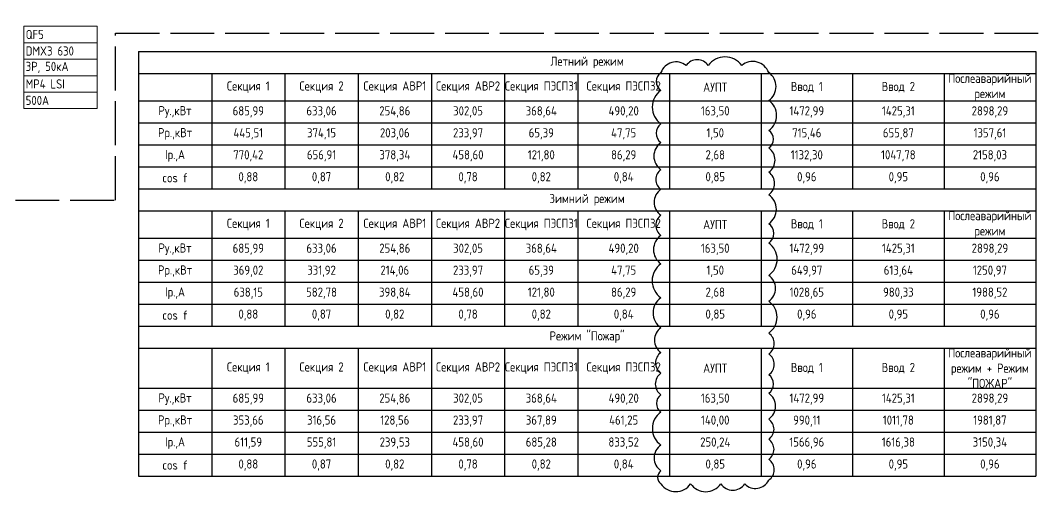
# Model space of a CAD drawing. Header units: millimetres. Extents: x -1221 to 2392, y 143 to 1021.
# Drawn here: x 1899.1 to 2176.3, y 377.1 to 505.9 of the extents above; entities that cross this region are included whole.
import ezdxf

# ---------------------------------------------------------------- set-up
doc = ezdxf.new("R2010")
doc.units = ezdxf.units.MM
doc.header["$MEASUREMENT"] = 0
doc.linetypes.add('ACAD_ISO02W100', pattern=[15, 12, -3])
doc.layers.get('Defpoints').update_dxf_attribs({"color": 6})
doc.layers.add('ACM 0.35mm', color=5, linetype='Continuous')
doc.layers.add('ACM Text', color=7, linetype='Continuous')
doc.styles.add('Надписи', font='isocpeur.ttf', dxfattribs={"width": 0.85})

# ---------------------------------------------------------------- blocks, each defined once
blk = doc.blocks.new('*T54')
at = {"layer": 'Defpoints', "color": 8, "linetype": 'ByBlock', "lineweight": 0, "transparency": 16777216}
for p, q in [((0, 0), (20, 0)), ((0, 0), (0, -22.5)), ((20, 0), (20, -22.5)), ((0, -4.5), (20, -4.5)), ((0, -9), (20, -9)), ((0, -13.5), (20, -13.5)), ((0, -18), (20, -18)), ((0, -22.5), (20, -22.5))]:
    blk.add_line(p, q, dxfattribs=at)
at = {"layer": 'ACM Text', "transparency": 16777216, "char_height": 2.5, "width": 19, "attachment_point": 4, "style": 'Надписи'}
for s, insert in [('QF5', (0.5, -2.25)), ('DMX3 630', (0.5, -6.75)), ('3Р, 50кА', (0.5, -11.25)), ('MP4 LSI', (0.5, -15.75)), ('500A', (0.5, -20.25))]:
    blk.add_mtext(s, dxfattribs=dict(at, insert=insert))
blk = doc.blocks.new('*T243')
at = {"layer": 'ACM Text', "color": 2, "linetype": 'ByBlock', "lineweight": -2, "transparency": 16777216}
for p, q in [((0, 0), (245, 0)), ((0, 0), (0, -115.98)), ((245, 0), (245, -115.98)), ((0, -6), (245, -6)), ((20, -6), (20, -37.51)), ((40, -6), (40, -37.51)), ((60, -6), (60, -37.51)), ((80, -6), (80, -37.51)), ((100, -6), (100, -37.51)), ((120, -6), (120, -37.51)), ((145, -6), (145, -37.51)), ((170, -6), (170, -37.51)), ((195, -6), (195, -37.51)), ((220, -6), (220, -37.51)), ((0, -13.51), (245, -13.51)), ((0, -19.51), (245, -19.51)), ((0, -25.51), (245, -25.51)), ((0, -31.51), (245, -31.51)), ((0, -37.51), (245, -37.51)), ((0, -43.51), (245, -43.51)), ((20, -43.51), (20, -75.03)), ((40, -43.51), (40, -75.03)), ((60, -43.51), (60, -75.03)), ((80, -43.51), (80, -75.03)), ((100, -43.51), (100, -75.03)), ((120, -43.51), (120, -75.03)), ((145, -43.51), (145, -75.03)), ((170, -43.51), (170, -75.03)), ((195, -43.51), (195, -75.03)), ((220, -43.51), (220, -75.03)), ((0, -51.03), (245, -51.03)), ((0, -57.03), (245, -57.03)), ((0, -63.03), (245, -63.03)), ((0, -69.03), (245, -69.03)), ((0, -75.03), (245, -75.03)), ((0, -81.03), (245, -81.03)), ((20, -81.03), (20, -115.98)), ((40, -81.03), (40, -115.98)), ((60, -81.03), (60, -115.98)), ((80, -81.03), (80, -115.98)), ((100, -81.03), (100, -115.98)), ((120, -81.03), (120, -115.98)), ((145, -81.03), (145, -115.98)), ((170, -81.03), (170, -115.98)), ((195, -81.03), (195, -115.98)), ((220, -81.03), (220, -115.98)), ((0, -91.98), (245, -91.98)), ((0, -97.98), (245, -97.98)), ((0, -103.98), (245, -103.98)), ((0, -109.98), (245, -109.98)), ((0, -115.98), (245, -115.98))]:
    blk.add_line(p, q, dxfattribs=at)
at = {"layer": 'ACM Text', "transparency": 16777216, "char_height": 2.5, "attachment_point": 5, "style": 'Надписи'}
for s, insert, width in [('{\\fISOCPEUR|b1|i0|c0;Летний режим', (122.5, -3), 244.88), ('{\\fISOCPEUR|b1|i0|c0;Секция 1', (30, -9.76), 19.88), ('{\\fISOCPEUR|b1|i0|c0;Секция 2', (50, -9.76), 19.88), ('{\\fISOCPEUR|b1|i0|c0;Секция АВР1', (70, -9.76), 19.88), ('{\\fISOCPEUR|b1|i0|c0;Секция АВР2', (90, -9.76), 19.88), ('{\\fISOCPEUR|b1|i0|c0;Секция ПЭСПЗ1', (110, -9.76), 19.88), ('{\\fISOCPEUR|b1|i0|c0;Секция ПЭСПЗ2', (132.5, -9.76), 24.88), ('{\\fISOCPEUR|b1|i0|c0;Ввод 1', (182.5, -9.76), 24.88), ('{\\fISOCPEUR|b1|i0|c0;Ввод 2', (207.5, -9.76), 24.88), ('{\\fISOCPEUR|b1|i0|c0;Послеаварийный режим', (232.5, -9.76), 24.88), ('{\\fISOCPEUR|b1|i0|c0;', (10, -9.76), 19.88), ('{\\fISOCPEUR|b1|i0|c0;АУПТ', (157.5, -9.76), 24.88), ('{\\fISOCPEUR|b1|i0|c0;Pу.,кВт', (10, -16.51), 19.88), ('{\\fISOCPEUR|b1|i0|c0;685,99', (30, -16.51), 19.88), ('{\\fISOCPEUR|b1|i0|c0;633,06', (50, -16.51), 19.88), ('{\\fISOCPEUR|b1|i0|c0;254,86', (70, -16.51), 19.88), ('{\\fISOCPEUR|b1|i0|c0;302,05', (90, -16.51), 19.88), ('{\\fISOCPEUR|b1|i0|c0;368,64', (110, -16.51), 19.88), ('{\\fISOCPEUR|b1|i0|c0;490,20', (132.5, -16.51), 24.88), ('{\\fISOCPEUR|b1|i0|c0;163,50', (157.5, -16.51), 24.88), ('{\\fISOCPEUR|b1|i0|c0;1472,99', (182.5, -16.51), 24.88), ('{\\fISOCPEUR|b1|i0|c0;1425,31', (207.5, -16.51), 24.88), ('{\\fISOCPEUR|b1|i0|c0;2898,29', (232.5, -16.51), 24.88), ('{\\fISOCPEUR|b1|i0|c0;Pр.,кВт', (10, -22.51), 19.88), ('{\\fISOCPEUR|b1|i0|c0;445,51', (30, -22.51), 19.88), ('{\\fISOCPEUR|b1|i0|c0;374,15', (50, -22.51), 19.88), ('{\\fISOCPEUR|b1|i0|c0;203,06', (70, -22.51), 19.88), ('{\\fISOCPEUR|b1|i0|c0;233,97', (90, -22.51), 19.88), ('{\\fISOCPEUR|b1|i0|c0;65,39', (110, -22.51), 19.88), ('{\\fISOCPEUR|b1|i0|c0;47,75', (132.5, -22.51), 24.88), ('{\\fISOCPEUR|b1|i0|c0;1,50', (157.5, -22.51), 24.88), ('{\\fISOCPEUR|b1|i0|c0;715,46', (182.5, -22.51), 24.88), ('{\\fISOCPEUR|b1|i0|c0;655,87', (207.5, -22.51), 24.88), ('{\\fISOCPEUR|b1|i0|c0;1357,61', (232.5, -22.51), 24.88), ('{\\fISOCPEUR|b1|i0|c0;Iр.,А', (10, -28.51), 19.88), ('{\\fISOCPEUR|b1|i0|c0;770,42', (30, -28.51), 19.88), ('{\\fISOCPEUR|b1|i0|c0;656,91', (50, -28.51), 19.88), ('{\\fISOCPEUR|b1|i0|c0;378,34', (70, -28.51), 19.88), ('{\\fISOCPEUR|b1|i0|c0;458,60', (90, -28.51), 19.88), ('{\\fISOCPEUR|b1|i0|c0;121,80', (110, -28.51), 19.88), ('{\\fISOCPEUR|b1|i0|c0;86,29', (132.5, -28.51), 24.88), ('{\\fISOCPEUR|b1|i0|c0;2,68', (157.5, -28.51), 24.88), ('{\\fISOCPEUR|b1|i0|c0;1132,30', (182.5, -28.51), 24.88), ('{\\fISOCPEUR|b1|i0|c0;1047,78', (207.5, -28.51), 24.88), ('{\\fISOCPEUR|b1|i0|c0;2158,03', (232.5, -28.51), 24.88), ('{\\fISOCPEUR|b1|i0|c0;cos f', (10, -34.51), 19.88), ('{\\fISOCPEUR|b1|i0|c0;0,88', (30, -34.51), 19.88), ('{\\fISOCPEUR|b1|i0|c0;0,87', (50, -34.51), 19.88), ('{\\fISOCPEUR|b1|i0|c0;0,82', (70, -34.51), 19.88), ('{\\fISOCPEUR|b1|i0|c0;0,78', (90, -34.51), 19.88), ('{\\fISOCPEUR|b1|i0|c0;0,82', (110, -34.51), 19.88), ('{\\fISOCPEUR|b1|i0|c0;0,84', (132.5, -34.51), 24.88), ('{\\fISOCPEUR|b1|i0|c0;0,85', (157.5, -34.51), 24.88), ('{\\fISOCPEUR|b1|i0|c0;0,96', (182.5, -34.51), 24.88), ('{\\fISOCPEUR|b1|i0|c0;0,95', (207.5, -34.51), 24.88), ('{\\fISOCPEUR|b1|i0|c0;0,96', (232.5, -34.51), 24.88), ('{\\fISOCPEUR|b1|i0|c0;Зимний режим', (122.5, -40.51), 244.88), ('{\\fISOCPEUR|b1|i0|c0;Послеаварийный режим', (232.5, -47.27), 24.88), ('{\\fISOCPEUR|b1|i0|c0;Секция 1', (30, -47.27), 19.88), ('{\\fISOCPEUR|b1|i0|c0;Секция 2', (50, -47.27), 19.88), ('{\\fISOCPEUR|b1|i0|c0;Секция АВР1', (70, -47.27), 19.88), ('{\\fISOCPEUR|b1|i0|c0;Секция АВР2', (90, -47.27), 19.88), ('{\\fISOCPEUR|b1|i0|c0;Секция ПЭСПЗ1', (110, -47.27), 19.88), ('{\\fISOCPEUR|b1|i0|c0;Секция ПЭСПЗ2', (132.5, -47.27), 24.88), ('{\\fISOCPEUR|b1|i0|c0;АУПТ', (157.5, -47.27), 24.88), ('{\\fISOCPEUR|b1|i0|c0;Ввод 1', (182.5, -47.27), 24.88), ('{\\fISOCPEUR|b1|i0|c0;Ввод 2', (207.5, -47.27), 24.88), ('{\\fISOCPEUR|b1|i0|c0;', (10, -47.27), 19.88), ('{\\fISOCPEUR|b1|i0|c0;Pу.,кВт', (10, -54.03), 19.88), ('{\\fISOCPEUR|b1|i0|c0;685,99', (30, -54.03), 19.88), ('{\\fISOCPEUR|b1|i0|c0;633,06', (50, -54.03), 19.88), ('{\\fISOCPEUR|b1|i0|c0;254,86', (70, -54.03), 19.88), ('{\\fISOCPEUR|b1|i0|c0;302,05', (90, -54.03), 19.88), ('{\\fISOCPEUR|b1|i0|c0;368,64', (110, -54.03), 19.88), ('{\\fISOCPEUR|b1|i0|c0;490,20', (132.5, -54.03), 24.88), ('{\\fISOCPEUR|b1|i0|c0;163,50', (157.5, -54.03), 24.88), ('{\\fISOCPEUR|b1|i0|c0;1472,99', (182.5, -54.03), 24.88), ('{\\fISOCPEUR|b1|i0|c0;1425,31', (207.5, -54.03), 24.88), ('{\\fISOCPEUR|b1|i0|c0;2898,29', (232.5, -54.03), 24.88), ('{\\fISOCPEUR|b1|i0|c0;Pр.,кВт', (10, -60.03), 19.88), ('{\\fISOCPEUR|b1|i0|c0;369,02', (30, -60.03), 19.88), ('{\\fISOCPEUR|b1|i0|c0;331,92', (50, -60.03), 19.88), ('{\\fISOCPEUR|b1|i0|c0;214,06', (70, -60.03), 19.88), ('{\\fISOCPEUR|b1|i0|c0;233,97', (90, -60.03), 19.88), ('{\\fISOCPEUR|b1|i0|c0;65,39', (110, -60.03), 19.88), ('{\\fISOCPEUR|b1|i0|c0;47,75', (132.5, -60.03), 24.88), ('{\\fISOCPEUR|b1|i0|c0;1,50', (157.5, -60.03), 24.88), ('{\\fISOCPEUR|b1|i0|c0;649,97', (182.5, -60.03), 24.88), ('{\\fISOCPEUR|b1|i0|c0;613,64', (207.5, -60.03), 24.88), ('{\\fISOCPEUR|b1|i0|c0;1250,97', (232.5, -60.03), 24.88), ('{\\fISOCPEUR|b1|i0|c0;Iр.,А', (10, -66.03), 19.88), ('{\\fISOCPEUR|b1|i0|c0;638,15', (30, -66.03), 19.88), ('{\\fISOCPEUR|b1|i0|c0;582,78', (50, -66.03), 19.88), ('{\\fISOCPEUR|b1|i0|c0;398,84', (70, -66.03), 19.88), ('{\\fISOCPEUR|b1|i0|c0;458,60', (90, -66.03), 19.88), ('{\\fISOCPEUR|b1|i0|c0;121,80', (110, -66.03), 19.88), ('{\\fISOCPEUR|b1|i0|c0;86,29', (132.5, -66.03), 24.88), ('{\\fISOCPEUR|b1|i0|c0;2,68', (157.5, -66.03), 24.88), ('{\\fISOCPEUR|b1|i0|c0;1028,65', (182.5, -66.03), 24.88), ('{\\fISOCPEUR|b1|i0|c0;980,33', (207.5, -66.03), 24.88), ('{\\fISOCPEUR|b1|i0|c0;1988,52', (232.5, -66.03), 24.88), ('{\\fISOCPEUR|b1|i0|c0;cos f', (10, -72.03), 19.88), ('{\\fISOCPEUR|b1|i0|c0;0,88', (30, -72.03), 19.88), ('{\\fISOCPEUR|b1|i0|c0;0,87', (50, -72.03), 19.88), ('{\\fISOCPEUR|b1|i0|c0;0,82', (70, -72.03), 19.88), ('{\\fISOCPEUR|b1|i0|c0;0,78', (90, -72.03), 19.88), ('{\\fISOCPEUR|b1|i0|c0;0,82', (110, -72.03), 19.88), ('{\\fISOCPEUR|b1|i0|c0;0,84', (132.5, -72.03), 24.88), ('{\\fISOCPEUR|b1|i0|c0;0,85', (157.5, -72.03), 24.88), ('{\\fISOCPEUR|b1|i0|c0;0,96', (182.5, -72.03), 24.88), ('{\\fISOCPEUR|b1|i0|c0;0,95', (207.5, -72.03), 24.88), ('{\\fISOCPEUR|b1|i0|c0;0,96', (232.5, -72.03), 24.88), ('{\\fISOCPEUR|b1|i0|c0;Режим "Пожар"', (122.5, -78.03), 244.88), ('{\\fISOCPEUR|b1|i0|c0;Послеаварийный режим + Режим "ПОЖАР"', (232.5, -86.51), 24.88), ('{\\fISOCPEUR|b1|i0|c0;Секция 1', (30, -86.51), 19.88), ('{\\fISOCPEUR|b1|i0|c0;Секция 2', (50, -86.51), 19.88), ('{\\fISOCPEUR|b1|i0|c0;Секция АВР1', (70, -86.51), 19.88), ('{\\fISOCPEUR|b1|i0|c0;Секция АВР2', (90, -86.51), 19.88), ('{\\fISOCPEUR|b1|i0|c0;Секция ПЭСПЗ1', (110, -86.51), 19.88), ('{\\fISOCPEUR|b1|i0|c0;Секция ПЭСПЗ2', (132.5, -86.51), 24.88), ('{\\fISOCPEUR|b1|i0|c0;АУПТ', (157.5, -86.51), 24.88), ('{\\fISOCPEUR|b1|i0|c0;Ввод 1', (182.5, -86.51), 24.88), ('{\\fISOCPEUR|b1|i0|c0;Ввод 2', (207.5, -86.51), 24.88), ('{\\fISOCPEUR|b1|i0|c0;', (10, -86.51), 19.88), ('{\\fISOCPEUR|b1|i0|c0;Pу.,кВт', (10, -94.98), 19.88), ('{\\fISOCPEUR|b1|i0|c0;685,99', (30, -94.98), 19.88), ('{\\fISOCPEUR|b1|i0|c0;633,06', (50, -94.98), 19.88), ('{\\fISOCPEUR|b1|i0|c0;254,86', (70, -94.98), 19.88), ('{\\fISOCPEUR|b1|i0|c0;302,05', (90, -94.98), 19.88), ('{\\fISOCPEUR|b1|i0|c0;368,64', (110, -94.98), 19.88), ('{\\fISOCPEUR|b1|i0|c0;490,20', (132.5, -94.98), 24.88), ('{\\fISOCPEUR|b1|i0|c0;163,50', (157.5, -94.98), 24.88), ('{\\fISOCPEUR|b1|i0|c0;1472,99', (182.5, -94.98), 24.88), ('{\\fISOCPEUR|b1|i0|c0;1425,31', (207.5, -94.98), 24.88), ('{\\fISOCPEUR|b1|i0|c0;2898,29', (232.5, -94.98), 24.88), ('{\\fISOCPEUR|b1|i0|c0;Pр.,кВт', (10, -100.98), 19.88), ('{\\fISOCPEUR|b1|i0|c0;353,66', (30, -100.98), 19.88), ('{\\fISOCPEUR|b1|i0|c0;316,56', (50, -100.98), 19.88), ('{\\fISOCPEUR|b1|i0|c0;128,56', (70, -100.98), 19.88), ('{\\fISOCPEUR|b1|i0|c0;233,97', (90, -100.98), 19.88), ('{\\fISOCPEUR|b1|i0|c0;367,89', (110, -100.98), 19.88), ('{\\fISOCPEUR|b1|i0|c0;461,25', (132.5, -100.98), 24.88), ('{\\fISOCPEUR|b1|i0|c0;140,00', (157.5, -100.98), 24.88), ('{\\fISOCPEUR|b1|i0|c0;990,11', (182.5, -100.98), 24.88), ('{\\fISOCPEUR|b1|i0|c0;1011,78', (207.5, -100.98), 24.88), ('{\\fISOCPEUR|b1|i0|c0;1981,87', (232.5, -100.98), 24.88), ('{\\fISOCPEUR|b1|i0|c0;Iр.,А', (10, -106.98), 19.88), ('{\\fISOCPEUR|b1|i0|c0;611,59', (30, -106.98), 19.88), ('{\\fISOCPEUR|b1|i0|c0;555,81', (50, -106.98), 19.88), ('{\\fISOCPEUR|b1|i0|c0;239,53', (70, -106.98), 19.88), ('{\\fISOCPEUR|b1|i0|c0;458,60', (90, -106.98), 19.88), ('{\\fISOCPEUR|b1|i0|c0;685,28', (110, -106.98), 19.88), ('{\\fISOCPEUR|b1|i0|c0;833,52', (132.5, -106.98), 24.88), ('{\\fISOCPEUR|b1|i0|c0;250,24', (157.5, -106.98), 24.88), ('{\\fISOCPEUR|b1|i0|c0;1566,96', (182.5, -106.98), 24.88), ('{\\fISOCPEUR|b1|i0|c0;1616,38', (207.5, -106.98), 24.88), ('{\\fISOCPEUR|b1|i0|c0;3150,34', (232.5, -106.98), 24.88), ('{\\fISOCPEUR|b1|i0|c0;cos f', (10, -112.98), 19.88), ('{\\fISOCPEUR|b1|i0|c0;0,88', (30, -112.98), 19.88), ('{\\fISOCPEUR|b1|i0|c0;0,87', (50, -112.98), 19.88), ('{\\fISOCPEUR|b1|i0|c0;0,82', (70, -112.98), 19.88), ('{\\fISOCPEUR|b1|i0|c0;0,78', (90, -112.98), 19.88), ('{\\fISOCPEUR|b1|i0|c0;0,82', (110, -112.98), 19.88), ('{\\fISOCPEUR|b1|i0|c0;0,84', (132.5, -112.98), 24.88), ('{\\fISOCPEUR|b1|i0|c0;0,85', (157.5, -112.98), 24.88), ('{\\fISOCPEUR|b1|i0|c0;0,96', (182.5, -112.98), 24.88), ('{\\fISOCPEUR|b1|i0|c0;0,95', (207.5, -112.98), 24.88), ('{\\fISOCPEUR|b1|i0|c0;0,96', (232.5, -112.98), 24.88)]:
    blk.add_mtext(s, dxfattribs=dict(at, insert=insert, width=width))

msp = doc.modelspace()

# ---------------------------------------------------------------- linework, layer by layer
at = {"layer": 'ACM 0.35mm', "color": 1, "linetype": 'ACAD_ISO02W100'}
msp.add_lwpolyline([(1420.88, 587.48), (1420.88, 502.34), (1792.72, 502.34), (1792.72, 456.72), (1925.04, 456.72), (1925.04, 502.34), (2391.94, 502.34), (2391.94, 587.48), (1420.88, 587.48)], dxfattribs=at)
at = {"layer": 'ACM Text'}
msp.add_lwpolyline([(2073.99, 379.22, 0.520567), (2082.11, 379.22, 0.520567), (2090.33, 379.22, 0.520567), (2096.9, 379.22, 0.520567), (2103.44, 380.22, 0.520567), (2103.44, 385.92, 0.520567), (2103.44, 391.4, 0.520567), (2103.44, 396.89, 0.520567), (2103.44, 404.01, 0.520567), (2103.44, 409, 0.520567), (2103.44, 414.71, 0.520567), (2103.44, 420.41, 0.520567), (2103.44, 429.11, 0.520567), (2103.44, 436.17, 0.520567), (2103.44, 444.99, 0.520567), (2103.44, 450.28, 0.520567), (2103.44, 458.22, 0.520567), (2103.44, 464.38, 0.520567), (2103.44, 470.97, 0.520567), (2103.44, 475.77, 0.520567), (2103.44, 483.96, 0.520567), (2103.44, 491.56, 0.520567), (2096.04, 493.49, 0.520567), (2086.92, 493.49, 0.520567), (2080.88, 493.49, 0.520567), (2073.99, 491.55, 0.520567), (2073.99, 486.7, 0.520567), (2073.99, 477.57, 0.520567), (2073.99, 472.47, 0.520567), (2073.99, 465.05, 0.520567), (2073.99, 459.69, 0.520567), (2073.99, 452.59, 0.520567), (2073.99, 447.11, 0.520567), (2073.99, 439.34, 0.520567), (2073.99, 430.07, 0.520567), (2073.99, 421.88, 0.520567), (2073.99, 415.1, 0.520567), (2073.99, 409.45, 0.520567), (2073.99, 403.56, 0.520567), (2073.99, 398.82, 0.520567), (2073.99, 389.84, 0.520567), (2073.99, 382.78, 0.520567)], format="xyb", close=True, dxfattribs=at)

# ---------------------------------------------------------------- block references
for name, p in [('*T54', (1900.04, 504.22)), ('*T243', (1931.32, 497.34))]:
    msp.add_blockref(name, p)

doc.saveas('drawing.dxf')
